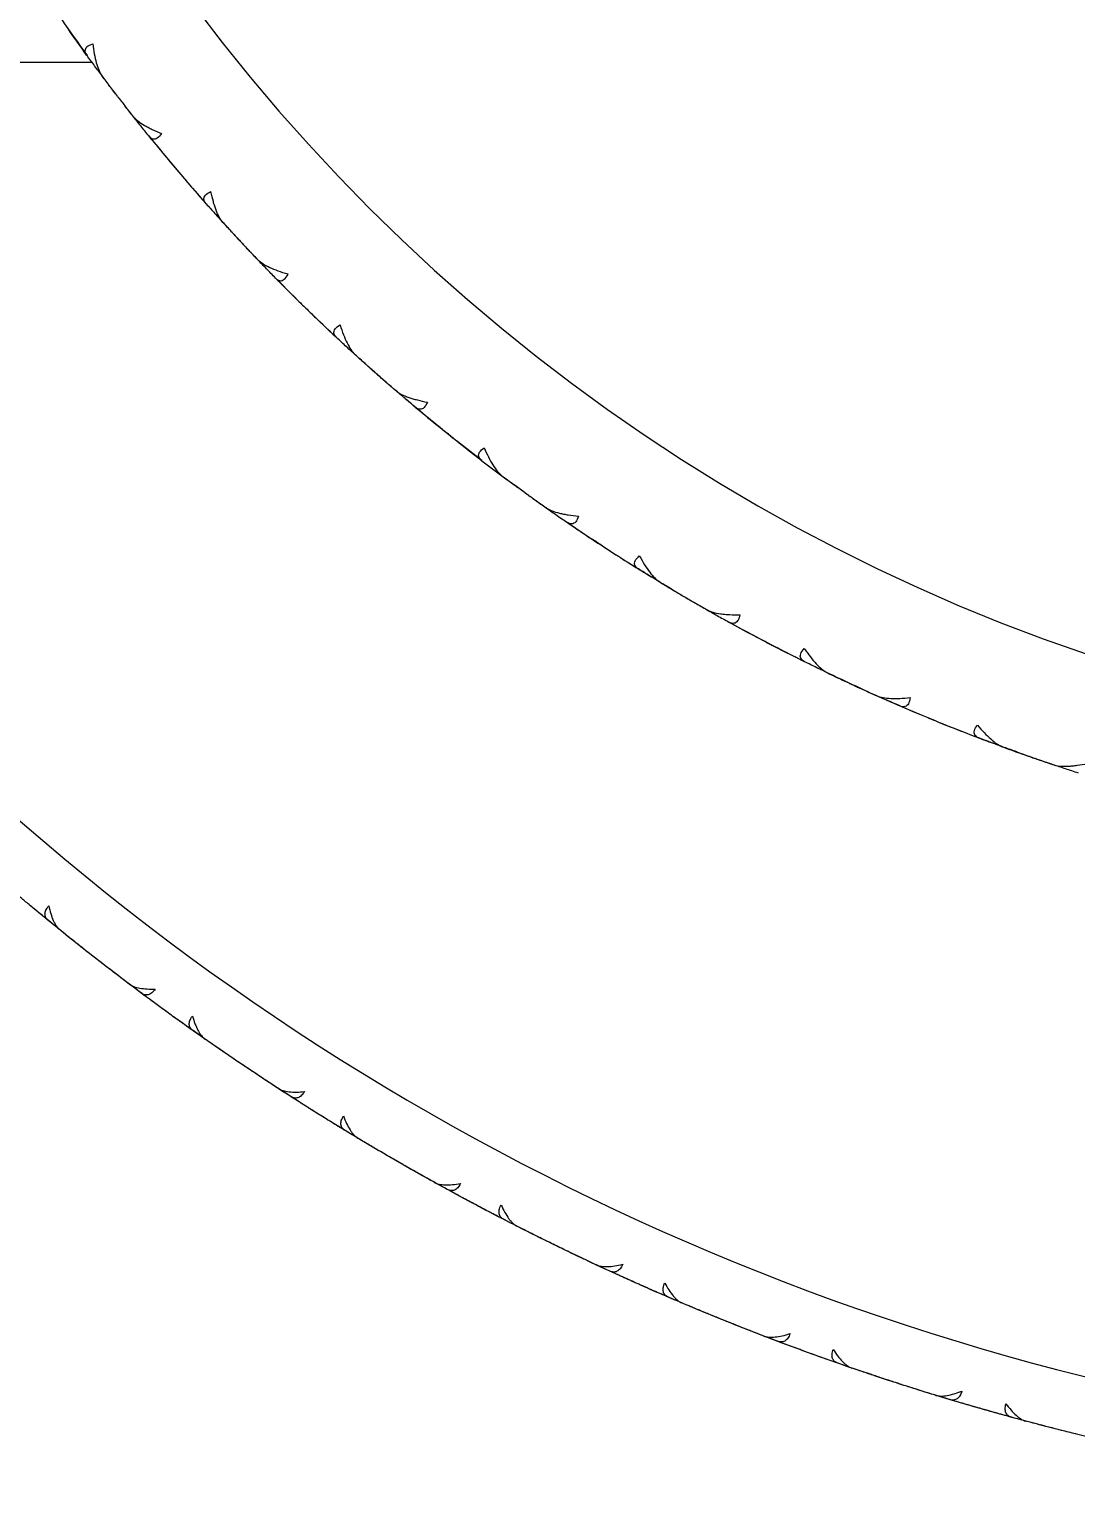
# Model space of a CAD drawing. Extents: x 1661 to 2451, y 0 to 579.
# Drawn here: x 2152.74 to 2161.77, y 502.33 to 514.96 of the extents above; entities that cross this region are included whole.
import ezdxf

# ---------------------------------------------------------------- set-up
doc = ezdxf.new("R2010")
doc.units = 0
doc.header["$LTSCALE"] = 10
doc.header["$MEASUREMENT"] = 0
doc.header["$PDMODE"] = 3
doc.header["$PDSIZE"] = -10
doc.layers.get('0').update_dxf_attribs({"linetype": 'CONTINUOUS'})
doc.layers.get('DEFPOINTS').update_dxf_attribs({"linetype": 'CONTINUOUS'})
doc.layers.add('1', color=7, linetype='CONTINUOUS')
doc.layers.add('2', color=7, linetype='CONTINUOUS', true_color=0xffffff)
doc.styles.add('Daelim Dimension', font='')
doc.styles.get('Daelim Dimension').set_extended_font_data('나눔고딕')
doc.dimstyles.new('DEFAULT', dxfattribs={"dimscale": 2, "dimtxt": 2, "dimasz": 2, "dimexe": 0, "dimexo": 2, "dimgap": 1, "dimtad": 1, "dimdec": 0, "dimzin": 9, "dimdsep": 46, "dimtxsty": 'Daelim Dimension', "dimcen": 0.5, "dimclrd": 5, "dimclre": 5, "dimclrt": 256, "dimadec": 1, "dimazin": 0, "dimtfac": 1, "dimtdec": 0, "dimtix": 1, "dimtmove": 0, "dimatfit": 3, "dimfxl": 1, "dimtolj": 1, "dimtzin": 1, "dimlwd": 9, "dimlwe": 9, "dimarcsym": 0})

# ---------------------------------------------------------------- blocks, each defined once
blk = doc.blocks.new('*D14')
at = {"color": 5, "lineweight": 9, "ltscale": 0.5, "transparency": 16777216}
for p, q in [((2017.276, 520.671), (2017.276, 490.276)), ((2189.649, 520.674), (2189.649, 490.276)), ((2021.276, 492.276), (2185.649, 492.276))]:
    blk.add_line(p, q, dxfattribs=at)
at = {"color": 5, "ltscale": 0.5, "transparency": 16777216}
for points in [[(2021.276, 492.943), (2021.276, 491.609), (2017.276, 492.276)], [(2185.649, 492.943), (2185.649, 491.609), (2189.649, 492.276)]]:
    blk.add_solid(points, dxfattribs=at)
at = {"layer": 'DEFPOINTS', "color": 0, "ltscale": 0.5, "transparency": 16777216}
for p in [(2017.276, 524.671), (2189.649, 524.674), (2189.649, 492.276)]:
    blk.add_point(p, dxfattribs=at)
at = {"color": 7, "ltscale": 0.5, "transparency": 16777216, "insert": (2103.463, 499.67), "char_height": 10, "attachment_point": 5, "style": 'Daelim Dimension'}
blk.add_mtext('\\A1;172', dxfattribs=at)

msp = doc.modelspace()

# ---------------------------------------------------------------- linework, layer by layer
at = {"layer": '1', "color": 7, "linetype": 'Continuous', "lineweight": 13}
msp.add_arc((2167.149, 524.674), 22, 207.2194, 0, dxfattribs=at)
at = {"layer": '1', "color": 7, "linetype": 'Continuous', "lineweight": 18}
for points, degree in [([(2029.472, 514.672), (2153.276, 514.673)], 1), ([(2152.957, 507.215), (2152.883, 507.275), (2152.809, 507.336), (2152.736, 507.397)], 3), ([(2153.247, 506.983), (2153.189, 507.028), (2153.072, 507.121), (2152.957, 507.214), (2152.9, 507.261)], 3), ([(2153.134, 507.072), (2153.123, 507.08), (2153.112, 507.089), (2153.101, 507.098)], 3), ([(2153.297, 506.943), (2153.28, 506.956), (2153.264, 506.969), (2153.247, 506.982)], 3), ([(2153.347, 506.904), (2153.331, 506.917), (2153.314, 506.93), (2153.297, 506.943)], 3), ([(2153.702, 506.635), (2153.642, 506.679), (2153.524, 506.768), (2153.406, 506.859), (2153.347, 506.904)], 3), ([(2153.478, 506.803), (2153.473, 506.808), (2153.467, 506.812), (2153.461, 506.816)], 3), ([(2153.873, 506.508), (2153.782, 506.575), (2153.691, 506.642), (2153.601, 506.71)], 3), ([(2153.924, 506.471), (2153.907, 506.483), (2153.89, 506.496), (2153.873, 506.508)], 3), ([(2153.976, 506.433), (2153.959, 506.446), (2153.941, 506.458), (2153.924, 506.471)], 3), ([(2154.209, 506.267), (2154.131, 506.322), (2154.053, 506.377), (2153.976, 506.433)], 3), ([(2154.515, 506.056), (2154.453, 506.098), (2154.331, 506.182), (2154.21, 506.267), (2154.149, 506.31)], 3), ([(2154.396, 506.137), (2154.385, 506.145), (2154.373, 506.153), (2154.362, 506.161)], 3), ([(2154.568, 506.02), (2154.55, 506.032), (2154.533, 506.044), (2154.515, 506.056)], 3), ([(2154.62, 505.985), (2154.603, 505.997), (2154.585, 506.008), (2154.568, 506.02)], 3), ([(2154.993, 505.74), (2154.93, 505.78), (2154.806, 505.861), (2154.682, 505.943), (2154.621, 505.985)], 3), ([(2154.758, 505.893), (2154.752, 505.897), (2154.746, 505.901), (2154.74, 505.905)], 3), ([(2155.172, 505.626), (2155.077, 505.686), (2154.982, 505.747), (2154.887, 505.809)], 3), ([(2155.226, 505.592), (2155.208, 505.604), (2155.19, 505.615), (2155.173, 505.626)], 3), ([(2155.28, 505.559), (2155.262, 505.57), (2155.244, 505.581), (2155.226, 505.592)], 3), ([(2155.524, 505.409), (2155.443, 505.459), (2155.361, 505.508), (2155.28, 505.559)], 3), ([(2155.844, 505.22), (2155.78, 505.257), (2155.652, 505.332), (2155.525, 505.409), (2155.462, 505.447)], 3), ([(2155.72, 505.293), (2155.708, 505.3), (2155.696, 505.307), (2155.684, 505.314)], 3), ([(2155.899, 505.188), (2155.881, 505.199), (2155.863, 505.209), (2155.845, 505.22)], 3), ([(2155.955, 505.156), (2155.936, 505.167), (2155.918, 505.177), (2155.899, 505.188)], 3), ([(2156.343, 504.939), (2156.278, 504.974), (2156.148, 505.046), (2156.019, 505.119), (2155.955, 505.156)], 3), ([(2156.099, 505.074), (2156.092, 505.078), (2156.086, 505.082), (2156.08, 505.085)], 3), ([(2156.53, 504.837), (2156.431, 504.89), (2156.332, 504.944), (2156.233, 504.999)], 3), ([(2156.586, 504.807), (2156.568, 504.817), (2156.549, 504.827), (2156.53, 504.837)], 3), ([(2156.643, 504.777), (2156.624, 504.787), (2156.605, 504.797), (2156.586, 504.807)], 3), ([(2156.897, 504.645), (2156.812, 504.689), (2156.727, 504.733), (2156.643, 504.777)], 3), ([(2157.229, 504.479), (2157.162, 504.511), (2157.029, 504.578), (2156.897, 504.645), (2156.831, 504.679)], 3), ([(2157.1, 504.542), (2157.088, 504.549), (2157.075, 504.555), (2157.063, 504.561)], 3), ([(2157.286, 504.451), (2157.267, 504.46), (2157.248, 504.469), (2157.229, 504.479)], 3), ([(2157.343, 504.423), (2157.324, 504.432), (2157.305, 504.441), (2157.286, 504.451)], 3), ([(2157.746, 504.233), (2157.679, 504.264), (2157.544, 504.326), (2157.41, 504.39), (2157.343, 504.423)], 3), ([(2157.493, 504.351), (2157.486, 504.354), (2157.48, 504.357), (2157.473, 504.361)], 3), ([(2157.94, 504.145), (2157.837, 504.191), (2157.734, 504.238), (2157.632, 504.286)], 3), ([(2157.998, 504.119), (2157.979, 504.127), (2157.959, 504.136), (2157.94, 504.145)], 3), ([(2158.056, 504.093), (2158.037, 504.102), (2158.017, 504.11), (2157.998, 504.119)], 3), ([(2158.319, 503.979), (2158.231, 504.016), (2158.143, 504.054), (2158.056, 504.093)], 3), ([(2158.662, 503.836), (2158.593, 503.864), (2158.456, 503.921), (2158.319, 503.979), (2158.251, 504.008)], 3), ([(2158.529, 503.891), (2158.516, 503.896), (2158.503, 503.901), (2158.49, 503.907)], 3), ([(2158.721, 503.812), (2158.701, 503.82), (2158.682, 503.828), (2158.662, 503.836)], 3), ([(2158.78, 503.788), (2158.76, 503.796), (2158.74, 503.804), (2158.721, 503.812)], 3), ([(2159.195, 503.627), (2159.125, 503.653), (2158.987, 503.706), (2158.849, 503.761), (2158.78, 503.788)], 3), ([(2158.934, 503.727), (2158.927, 503.73), (2158.92, 503.732), (2158.914, 503.735)], 3), ([(2159.394, 503.552), (2159.288, 503.591), (2159.183, 503.631), (2159.077, 503.671)], 3), ([(2159.454, 503.53), (2159.434, 503.538), (2159.414, 503.545), (2159.394, 503.552)], 3), ([(2159.514, 503.509), (2159.494, 503.516), (2159.474, 503.523), (2159.454, 503.53)], 3), ([(2159.784, 503.413), (2159.694, 503.445), (2159.604, 503.476), (2159.514, 503.509)], 3), ([(2160.136, 503.295), (2160.066, 503.318), (2159.925, 503.365), (2159.784, 503.413), (2159.714, 503.438)], 3), ([(2160, 503.34), (2159.986, 503.344), (2159.973, 503.349), (2159.96, 503.353)], 3), ([(2160.197, 503.275), (2160.176, 503.281), (2160.156, 503.288), (2160.136, 503.294)], 3), ([(2160.257, 503.255), (2160.237, 503.262), (2160.217, 503.268), (2160.197, 503.275)], 3), ([(2160.682, 503.123), (2160.611, 503.144), (2160.469, 503.188), (2160.328, 503.232), (2160.257, 503.255)], 3), ([(2160.415, 503.205), (2160.408, 503.207), (2160.401, 503.209), (2160.394, 503.212)], 3), ([(2160.886, 503.063), (2160.778, 503.094), (2160.67, 503.126), (2160.562, 503.159)], 3), ([(2160.948, 503.045), (2160.927, 503.051), (2160.907, 503.057), (2160.887, 503.063)], 3), ([(2161.009, 503.028), (2160.988, 503.034), (2160.968, 503.039), (2160.948, 503.045)], 3), ([(2161.285, 502.951), (2161.193, 502.976), (2161.101, 503.002), (2161.009, 503.028)], 3), ([(2161.644, 502.857), (2161.572, 502.876), (2161.429, 502.913), (2161.285, 502.951), (2161.214, 502.971)], 3), ([(2161.505, 502.893), (2161.492, 502.897), (2161.478, 502.9), (2161.465, 502.904)], 3), ([(2161.706, 502.842), (2161.686, 502.847), (2161.665, 502.852), (2161.645, 502.857)], 3), ([(2161.768, 502.827), (2161.747, 502.832), (2161.727, 502.837), (2161.706, 502.842)], 3)]:
    msp.add_open_spline(points, degree=degree, dxfattribs=at)
for points, weights in [([(2152.9, 507.261), (2152.686, 507.436), (2152.476, 507.617)], [1, 0.9999245188, 1]), ([(2153.6, 506.711), (2153.295, 506.941), (2152.999, 507.181)], [1, 0.999856305361, 1]), ([(2154.149, 506.31), (2153.923, 506.469), (2153.702, 506.635)], [1, 0.9999245188, 1]), ([(2154.886, 505.81), (2154.566, 506.018), (2154.253, 506.236)], [1, 0.999856305361, 1]), ([(2155.462, 505.447), (2155.225, 505.591), (2154.993, 505.74)], [1, 0.9999245188, 1]), ([(2156.231, 505), (2155.898, 505.185), (2155.571, 505.381)], [1, 0.999856305361, 1]), ([(2156.831, 504.679), (2156.586, 504.806), (2156.343, 504.939)], [1, 0.9999245188, 1]), ([(2157.63, 504.286), (2157.285, 504.448), (2156.945, 504.621)], [1, 0.999856305361, 1]), ([(2158.251, 504.008), (2157.997, 504.117), (2157.746, 504.233)], [1, 0.9999245188, 1]), ([(2159.076, 503.672), (2158.72, 503.809), (2158.368, 503.958)], [1, 0.999856305361, 1]), ([(2159.714, 503.438), (2159.453, 503.529), (2159.195, 503.627)], [1, 0.9999245188, 1]), ([(2160.56, 503.16), (2160.196, 503.272), (2159.835, 503.396)], [1, 0.999856305361, 1]), ([(2161.214, 502.971), (2160.947, 503.044), (2160.682, 503.123)], [1, 0.9999245188, 1]), ([(2162.077, 502.753), (2161.705, 502.839), (2161.337, 502.937)], [1, 0.999856305361, 1])]:
    msp.add_rational_spline(points, weights, degree=2, dxfattribs=at)
for points, knots in [([(2152.9, 507.261), (2152.89, 507.269), (2152.883, 507.277), (2152.876, 507.291), (2152.874, 507.296), (2152.872, 507.306), (2152.871, 507.311), (2152.871, 507.327), (2152.874, 507.338), (2152.882, 507.356), (2152.885, 507.362), (2152.893, 507.375), (2152.898, 507.381), (2152.904, 507.387)], [0, 0, 0, 0, 0.25, 0.25, 0.375, 0.375, 0.5, 0.5, 0.75, 0.75, 0.875, 0.875, 1, 1, 1, 1]), ([(2152.904, 507.387), (2152.909, 507.363), (2152.915, 507.341), (2152.928, 507.299), (2152.935, 507.279), (2152.947, 507.253), (2152.951, 507.244), (2152.959, 507.228), (2152.964, 507.221), (2152.978, 507.201), (2152.988, 507.189), (2152.999, 507.181)], [0, 0, 0, 0, 0.25, 0.25, 0.5, 0.5, 0.625, 0.625, 0.75, 0.75, 1, 1, 1, 1]), ([(2153.6, 506.711), (2153.611, 506.703), (2153.624, 506.696), (2153.654, 506.684), (2153.672, 506.68), (2153.71, 506.673), (2153.731, 506.671), (2153.775, 506.668), (2153.799, 506.668), (2153.823, 506.669)], [0, 0, 0, 0, 0.25, 0.25, 0.5, 0.5, 0.75, 0.75, 1, 1, 1, 1]), ([(2153.823, 506.669), (2153.813, 506.655), (2153.803, 506.644), (2153.788, 506.632), (2153.783, 506.629), (2153.772, 506.623), (2153.767, 506.621), (2153.752, 506.617), (2153.741, 506.617), (2153.726, 506.621), (2153.721, 506.623), (2153.711, 506.628), (2153.706, 506.631), (2153.702, 506.635)], [0, 0, 0, 0, 0.25, 0.25, 0.375, 0.375, 0.5, 0.5, 0.75, 0.75, 0.875, 0.875, 1, 1, 1, 1]), ([(2154.149, 506.31), (2154.139, 506.316), (2154.132, 506.324), (2154.123, 506.337), (2154.121, 506.342), (2154.118, 506.352), (2154.117, 506.357), (2154.116, 506.373), (2154.118, 506.385), (2154.125, 506.403), (2154.127, 506.409), (2154.135, 506.422), (2154.139, 506.429), (2154.144, 506.436)], [0, 0, 0, 0, 0.25, 0.25, 0.375, 0.375, 0.5, 0.5, 0.75, 0.75, 0.875, 0.875, 1, 1, 1, 1]), ([(2154.144, 506.436), (2154.151, 506.412), (2154.158, 506.39), (2154.174, 506.349), (2154.183, 506.33), (2154.196, 506.304), (2154.201, 506.296), (2154.211, 506.281), (2154.216, 506.274), (2154.231, 506.255), (2154.242, 506.244), (2154.253, 506.236)], [0, 0, 0, 0, 0.25, 0.25, 0.5, 0.5, 0.625, 0.625, 0.75, 0.75, 1, 1, 1, 1]), ([(2154.886, 505.81), (2154.897, 505.802), (2154.911, 505.796), (2154.942, 505.787), (2154.96, 505.784), (2154.999, 505.779), (2155.02, 505.779), (2155.064, 505.779), (2155.087, 505.781), (2155.112, 505.783)], [0, 0, 0, 0, 0.25, 0.25, 0.5, 0.5, 0.75, 0.75, 1, 1, 1, 1]), ([(2155.112, 505.783), (2155.103, 505.769), (2155.093, 505.757), (2155.079, 505.744), (2155.074, 505.74), (2155.064, 505.734), (2155.059, 505.732), (2155.044, 505.727), (2155.033, 505.726), (2155.018, 505.729), (2155.013, 505.73), (2155.003, 505.735), (2154.998, 505.737), (2154.993, 505.74)], [0, 0, 0, 0, 0.25, 0.25, 0.375, 0.375, 0.5, 0.5, 0.75, 0.75, 0.875, 0.875, 1, 1, 1, 1]), ([(2155.462, 505.447), (2155.451, 505.454), (2155.443, 505.461), (2155.434, 505.473), (2155.432, 505.478), (2155.428, 505.488), (2155.426, 505.493), (2155.424, 505.509), (2155.425, 505.52), (2155.431, 505.539), (2155.433, 505.545), (2155.44, 505.559), (2155.443, 505.566), (2155.448, 505.573)], [0, 0, 0, 0, 0.25, 0.25, 0.375, 0.375, 0.5, 0.5, 0.75, 0.75, 0.875, 0.875, 1, 1, 1, 1]), ([(2155.448, 505.573), (2155.456, 505.55), (2155.465, 505.528), (2155.484, 505.488), (2155.494, 505.47), (2155.509, 505.446), (2155.515, 505.438), (2155.525, 505.423), (2155.531, 505.417), (2155.548, 505.398), (2155.559, 505.389), (2155.571, 505.381)], [0, 0, 0, 0, 0.25, 0.25, 0.5, 0.5, 0.625, 0.625, 0.75, 0.75, 1, 1, 1, 1]), ([(2156.231, 505), (2156.243, 504.993), (2156.257, 504.988), (2156.289, 504.981), (2156.307, 504.979), (2156.346, 504.978), (2156.367, 504.978), (2156.411, 504.982), (2156.434, 504.985), (2156.459, 504.989)], [0, 0, 0, 0, 0.25, 0.25, 0.5, 0.5, 0.75, 0.75, 1, 1, 1, 1]), ([(2156.459, 504.989), (2156.451, 504.974), (2156.442, 504.962), (2156.429, 504.948), (2156.424, 504.944), (2156.415, 504.937), (2156.41, 504.935), (2156.395, 504.929), (2156.385, 504.927), (2156.369, 504.929), (2156.364, 504.93), (2156.354, 504.933), (2156.348, 504.936), (2156.343, 504.939)], [0, 0, 0, 0, 0.25, 0.25, 0.375, 0.375, 0.5, 0.5, 0.75, 0.75, 0.875, 0.875, 1, 1, 1, 1]), ([(2156.831, 504.679), (2156.821, 504.684), (2156.812, 504.691), (2156.802, 504.703), (2156.799, 504.707), (2156.795, 504.717), (2156.793, 504.722), (2156.79, 504.737), (2156.79, 504.749), (2156.794, 504.768), (2156.796, 504.775), (2156.801, 504.789), (2156.805, 504.796), (2156.809, 504.803)], [0, 0, 0, 0, 0.25, 0.25, 0.375, 0.375, 0.5, 0.5, 0.75, 0.75, 0.875, 0.875, 1, 1, 1, 1]), ([(2156.809, 504.803), (2156.819, 504.781), (2156.829, 504.76), (2156.851, 504.721), (2156.862, 504.704), (2156.879, 504.68), (2156.885, 504.673), (2156.897, 504.659), (2156.903, 504.653), (2156.92, 504.636), (2156.933, 504.627), (2156.945, 504.621)], [0, 0, 0, 0, 0.25, 0.25, 0.5, 0.5, 0.625, 0.625, 0.75, 0.75, 1, 1, 1, 1]), ([(2157.63, 504.286), (2157.643, 504.281), (2157.657, 504.277), (2157.69, 504.272), (2157.707, 504.271), (2157.746, 504.272), (2157.767, 504.274), (2157.811, 504.281), (2157.834, 504.286), (2157.858, 504.292)], [0, 0, 0, 0, 0.25, 0.25, 0.5, 0.5, 0.75, 0.75, 1, 1, 1, 1]), ([(2157.858, 504.292), (2157.851, 504.276), (2157.843, 504.264), (2157.831, 504.248), (2157.827, 504.244), (2157.818, 504.237), (2157.813, 504.234), (2157.798, 504.226), (2157.788, 504.224), (2157.773, 504.225), (2157.767, 504.226), (2157.757, 504.228), (2157.751, 504.23), (2157.746, 504.233)], [0, 0, 0, 0, 0.25, 0.25, 0.375, 0.375, 0.5, 0.5, 0.75, 0.75, 0.875, 0.875, 1, 1, 1, 1]), ([(2158.251, 504.008), (2158.24, 504.013), (2158.231, 504.019), (2158.22, 504.03), (2158.217, 504.034), (2158.212, 504.043), (2158.21, 504.048), (2158.206, 504.063), (2158.205, 504.075), (2158.208, 504.094), (2158.209, 504.101), (2158.214, 504.115), (2158.217, 504.123), (2158.22, 504.13)], [0, 0, 0, 0, 0.25, 0.25, 0.375, 0.375, 0.5, 0.5, 0.75, 0.75, 0.875, 0.875, 1, 1, 1, 1]), ([(2158.22, 504.13), (2158.232, 504.109), (2158.244, 504.088), (2158.268, 504.052), (2158.28, 504.035), (2158.299, 504.013), (2158.305, 504.006), (2158.318, 503.993), (2158.324, 503.987), (2158.343, 503.971), (2158.356, 503.963), (2158.368, 503.958)], [0, 0, 0, 0, 0.25, 0.25, 0.5, 0.5, 0.625, 0.625, 0.75, 0.75, 1, 1, 1, 1]), ([(2159.076, 503.672), (2159.088, 503.667), (2159.103, 503.664), (2159.136, 503.662), (2159.154, 503.662), (2159.193, 503.666), (2159.213, 503.669), (2159.256, 503.679), (2159.279, 503.685), (2159.302, 503.693)], [0, 0, 0, 0, 0.25, 0.25, 0.5, 0.5, 0.75, 0.75, 1, 1, 1, 1]), ([(2159.302, 503.693), (2159.297, 503.677), (2159.29, 503.664), (2159.278, 503.648), (2159.274, 503.644), (2159.266, 503.635), (2159.261, 503.632), (2159.247, 503.624), (2159.238, 503.621), (2159.222, 503.621), (2159.217, 503.621), (2159.206, 503.623), (2159.2, 503.624), (2159.195, 503.627)], [0, 0, 0, 0, 0.25, 0.25, 0.375, 0.375, 0.5, 0.5, 0.75, 0.75, 0.875, 0.875, 1, 1, 1, 1]), ([(2159.714, 503.438), (2159.703, 503.441), (2159.694, 503.447), (2159.682, 503.457), (2159.679, 503.461), (2159.673, 503.47), (2159.671, 503.474), (2159.665, 503.49), (2159.664, 503.501), (2159.665, 503.52), (2159.666, 503.527), (2159.67, 503.542), (2159.672, 503.55), (2159.675, 503.557)], [0, 0, 0, 0, 0.25, 0.25, 0.375, 0.375, 0.5, 0.5, 0.75, 0.75, 0.875, 0.875, 1, 1, 1, 1]), ([(2159.675, 503.557), (2159.688, 503.537), (2159.701, 503.517), (2159.728, 503.482), (2159.741, 503.467), (2159.761, 503.446), (2159.768, 503.439), (2159.782, 503.427), (2159.789, 503.422), (2159.809, 503.407), (2159.822, 503.4), (2159.835, 503.396)], [0, 0, 0, 0, 0.25, 0.25, 0.5, 0.5, 0.625, 0.625, 0.75, 0.75, 1, 1, 1, 1]), ([(2160.56, 503.16), (2160.573, 503.156), (2160.588, 503.154), (2160.621, 503.154), (2160.639, 503.155), (2160.677, 503.162), (2160.698, 503.167), (2160.74, 503.18), (2160.762, 503.188), (2160.785, 503.197)], [0, 0, 0, 0, 0.25, 0.25, 0.5, 0.5, 0.75, 0.75, 1, 1, 1, 1]), ([(2160.785, 503.197), (2160.78, 503.181), (2160.775, 503.167), (2160.764, 503.15), (2160.761, 503.145), (2160.753, 503.137), (2160.748, 503.133), (2160.735, 503.124), (2160.725, 503.121), (2160.71, 503.119), (2160.705, 503.119), (2160.694, 503.12), (2160.688, 503.121), (2160.682, 503.123)], [0, 0, 0, 0, 0.25, 0.25, 0.375, 0.375, 0.5, 0.5, 0.75, 0.75, 0.875, 0.875, 1, 1, 1, 1]), ([(2161.214, 502.971), (2161.202, 502.974), (2161.192, 502.978), (2161.18, 502.988), (2161.177, 502.992), (2161.17, 503), (2161.168, 503.004), (2161.161, 503.019), (2161.159, 503.03), (2161.159, 503.05), (2161.16, 503.057), (2161.162, 503.072), (2161.164, 503.079), (2161.166, 503.087)], [0, 0, 0, 0, 0.25, 0.25, 0.375, 0.375, 0.5, 0.5, 0.75, 0.75, 0.875, 0.875, 1, 1, 1, 1]), ([(2161.166, 503.087), (2161.181, 503.068), (2161.195, 503.049), (2161.224, 503.016), (2161.239, 503.001), (2161.26, 502.982), (2161.267, 502.976), (2161.282, 502.965), (2161.289, 502.96), (2161.31, 502.947), (2161.324, 502.941), (2161.337, 502.937)], [0, 0, 0, 0, 0.25, 0.25, 0.5, 0.5, 0.625, 0.625, 0.75, 0.75, 1, 1, 1, 1])]:
    msp.add_open_spline(points, degree=3, knots=knots, dxfattribs=at)
at = {"layer": '2', "color": 7, "linetype": 'Continuous', "lineweight": 18}
msp.add_line((2161.47, 508.642), (2161.472, 508.642), dxfattribs=at)
at = {"layer": '2', "color": 7, "linetype": 'Continuous', "lineweight": 13}
msp.add_arc((2166.989, 524.722), 16, 90, 270, dxfattribs=at)
at = {"layer": '2', "color": 7, "linetype": 'Continuous', "lineweight": 18, "extrusion": (-1.609e-06, -1.0612e-06, 1)}
msp.add_arc((2166.989, 524.722, -0.004), 17, 213.4064, 215.9936, dxfattribs=at)
at = {"layer": '2', "color": 7, "linetype": 'Continuous', "lineweight": 18, "extrusion": (-1.50351e-06, -1.21519e-06, 1)}
msp.add_arc((2166.989, 524.722, -0.004), 17, 218.9464, 221.5336, dxfattribs=at)
at = {"layer": '2', "color": 7, "linetype": 'Continuous', "lineweight": 18}
for start, end in [(224.4864, 226.9736), (230.0264, 232.5136), (235.5664, 238.0536), (241.1064, 243.5936), (246.6464, 249.1336)]:
    msp.add_arc((2166.989, 524.722), 17, start, end, dxfattribs=at)
for points in [[(2153.231, 514.735), (2153.177, 514.809), (2153.125, 514.884), (2153.073, 514.958)], [(2153.234, 514.731), (2153.223, 514.746), (2153.213, 514.774), (2153.23, 514.809), (2153.263, 514.826), (2153.284, 514.833)], [(2153.432, 514.464), (2153.41, 514.494), (2153.366, 514.553), (2153.3, 514.642), (2153.256, 514.701), (2153.234, 514.731)], [(2153.496, 514.38), (2153.475, 514.408), (2153.453, 514.436), (2153.432, 514.464)], [(2153.496, 514.38), (2153.518, 514.352), (2153.539, 514.324), (2153.561, 514.296)], [(2153.767, 514.036), (2153.744, 514.065), (2153.698, 514.122), (2153.629, 514.209), (2153.584, 514.267), (2153.561, 514.296)], [(2153.878, 514.058), (2153.866, 514.039), (2153.841, 514.012), (2153.803, 514.004), (2153.779, 514.021), (2153.767, 514.036)], [(2153.944, 513.821), (2153.967, 513.794), (2153.989, 513.767), (2154.012, 513.74)], [(2154.012, 513.74), (2154.034, 513.713), (2154.057, 513.687), (2154.08, 513.66)], [(2154.08, 513.66), (2154.137, 513.594), (2154.194, 513.528), (2154.252, 513.463)], [(2154.263, 513.45), (2154.251, 513.464), (2154.237, 513.491), (2154.252, 513.527), (2154.282, 513.547), (2154.303, 513.556)], [(2154.263, 513.45), (2154.288, 513.422), (2154.337, 513.367), (2154.411, 513.285), (2154.461, 513.231), (2154.486, 513.204)], [(2154.486, 513.203), (2154.51, 513.178), (2154.534, 513.152), (2154.558, 513.126)], [(2154.558, 513.126), (2154.582, 513.1), (2154.606, 513.074), (2154.63, 513.049)], [(2154.861, 512.809), (2154.835, 512.836), (2154.783, 512.889), (2154.706, 512.968), (2154.655, 513.022), (2154.63, 513.049)], [(2154.861, 512.809), (2154.874, 512.796), (2154.9, 512.781), (2154.936, 512.793), (2154.959, 512.822), (2154.969, 512.842)], [(2155.057, 512.612), (2155.082, 512.588), (2155.107, 512.563), (2155.133, 512.539)], [(2155.133, 512.539), (2155.158, 512.514), (2155.183, 512.49), (2155.208, 512.465)], [(2155.389, 512.294), (2155.375, 512.307), (2155.36, 512.333), (2155.37, 512.37), (2155.399, 512.393), (2155.418, 512.404)], [(2155.645, 512.06), (2155.616, 512.086), (2155.559, 512.137), (2155.474, 512.215), (2155.417, 512.268), (2155.389, 512.294)], [(2155.724, 511.99), (2155.698, 512.013), (2155.671, 512.036), (2155.645, 512.06)], [(2155.646, 512.059), (2155.65, 512.056), (2155.653, 512.053), (2155.657, 512.05)], [(2155.804, 511.92), (2155.777, 511.943), (2155.751, 511.966), (2155.724, 511.99)], [(2155.735, 511.98), (2155.745, 511.971), (2155.755, 511.962), (2155.765, 511.954)], [(2156.067, 511.694), (2156.038, 511.719), (2155.979, 511.769), (2155.891, 511.844), (2155.833, 511.894), (2155.804, 511.92)], [(2155.823, 511.903), (2155.82, 511.906), (2155.817, 511.908), (2155.814, 511.911)], [(2156.172, 511.737), (2156.164, 511.716), (2156.144, 511.685), (2156.109, 511.67), (2156.082, 511.682), (2156.067, 511.694)], [(2156.271, 511.526), (2156.275, 511.523), (2156.279, 511.52), (2156.283, 511.517)], [(2156.353, 511.46), (2156.325, 511.482), (2156.298, 511.504), (2156.271, 511.526)], [(2156.435, 511.395), (2156.407, 511.416), (2156.38, 511.438), (2156.353, 511.46)], [(2156.364, 511.451), (2156.374, 511.443), (2156.384, 511.435), (2156.394, 511.427)], [(2156.642, 511.233), (2156.572, 511.287), (2156.503, 511.341), (2156.435, 511.394)], [(2156.643, 511.232), (2156.628, 511.244), (2156.61, 511.268), (2156.617, 511.306), (2156.644, 511.331), (2156.662, 511.344)], [(2156.643, 511.232), (2156.674, 511.209), (2156.735, 511.162), (2156.827, 511.093), (2156.889, 511.047), (2156.92, 511.024)], [(2157.006, 510.962), (2156.977, 510.982), (2156.949, 511.003), (2156.92, 511.024)], [(2156.921, 511.024), (2156.925, 511.02), (2156.929, 511.017), (2156.933, 511.014)], [(2157.006, 510.962), (2157.034, 510.941), (2157.063, 510.921), (2157.091, 510.9)], [(2157.018, 510.953), (2157.028, 510.946), (2157.038, 510.939), (2157.048, 510.931)], [(2157.092, 510.9), (2157.123, 510.877), (2157.186, 510.833), (2157.281, 510.766), (2157.344, 510.722), (2157.376, 510.701)], [(2157.476, 510.753), (2157.47, 510.732), (2157.454, 510.699), (2157.42, 510.68), (2157.391, 510.69), (2157.376, 510.701)], [(2157.397, 510.686), (2157.463, 510.641), (2157.529, 510.597), (2157.594, 510.553)], [(2157.595, 510.553), (2157.599, 510.55), (2157.604, 510.547), (2157.608, 510.544)], [(2157.683, 510.495), (2157.653, 510.515), (2157.624, 510.534), (2157.595, 510.553)], [(2157.683, 510.495), (2157.712, 510.476), (2157.741, 510.457), (2157.77, 510.438)], [(2157.695, 510.487), (2157.706, 510.48), (2157.717, 510.473), (2157.729, 510.465)], [(2157.994, 510.297), (2157.978, 510.307), (2157.957, 510.329), (2157.961, 510.367), (2157.985, 510.395), (2158.001, 510.41)], [(2158.29, 510.116), (2158.257, 510.136), (2158.191, 510.175), (2158.092, 510.236), (2158.026, 510.276), (2157.994, 510.297)], [(2158.291, 510.116), (2158.321, 510.098), (2158.351, 510.08), (2158.381, 510.062)], [(2158.291, 510.115), (2158.296, 510.113), (2158.3, 510.11), (2158.304, 510.108)], [(2158.381, 510.062), (2158.411, 510.045), (2158.441, 510.027), (2158.472, 510.009)], [(2158.394, 510.055), (2158.405, 510.048), (2158.417, 510.041), (2158.428, 510.035)], [(2158.472, 510.009), (2158.506, 509.99), (2158.573, 509.951), (2158.673, 509.894), (2158.741, 509.857), (2158.775, 509.838)], [(2158.869, 509.9), (2158.865, 509.878), (2158.852, 509.844), (2158.82, 509.822), (2158.791, 509.829), (2158.775, 509.838)], [(2158.797, 509.826), (2158.867, 509.787), (2158.936, 509.75), (2159.006, 509.713)], [(2159.007, 509.712), (2159.012, 509.71), (2159.016, 509.707), (2159.021, 509.705)], [(2159.099, 509.663), (2159.069, 509.679), (2159.038, 509.696), (2159.008, 509.712)], [(2159.099, 509.663), (2159.13, 509.647), (2159.161, 509.631), (2159.192, 509.615)], [(2159.113, 509.656), (2159.123, 509.651), (2159.134, 509.645), (2159.145, 509.64)], [(2159.405, 509.507), (2159.334, 509.543), (2159.263, 509.578), (2159.193, 509.615)], [(2159.428, 509.496), (2159.411, 509.504), (2159.389, 509.524), (2159.389, 509.563), (2159.41, 509.593), (2159.425, 509.609)], [(2159.74, 509.345), (2159.706, 509.361), (2159.636, 509.394), (2159.532, 509.444), (2159.463, 509.478), (2159.428, 509.496)], [(2159.742, 509.344), (2159.747, 509.342), (2159.751, 509.339), (2159.756, 509.337)], [(2159.836, 509.3), (2159.805, 509.314), (2159.774, 509.329), (2159.742, 509.344)], [(2159.931, 509.256), (2159.899, 509.271), (2159.868, 509.285), (2159.836, 509.3)], [(2159.85, 509.293), (2159.862, 509.288), (2159.873, 509.283), (2159.885, 509.277)], [(2159.933, 509.255), (2159.968, 509.239), (2160.038, 509.208), (2160.144, 509.161), (2160.214, 509.13), (2160.25, 509.115)], [(2160.338, 509.186), (2160.336, 509.163), (2160.326, 509.128), (2160.297, 509.103), (2160.267, 509.107), (2160.25, 509.115)], [(2160.494, 509.011), (2160.499, 509.009), (2160.503, 509.008), (2160.508, 509.006)], [(2160.494, 509.011), (2160.526, 508.998), (2160.558, 508.985), (2160.59, 508.972)], [(2160.59, 508.972), (2160.622, 508.959), (2160.654, 508.946), (2160.686, 508.933)], [(2160.604, 508.966), (2160.616, 508.961), (2160.629, 508.956), (2160.641, 508.951)], [(2160.933, 508.837), (2160.916, 508.844), (2160.892, 508.861), (2160.888, 508.9), (2160.906, 508.932), (2160.92, 508.949)], [(2161.259, 508.717), (2161.223, 508.73), (2161.15, 508.756), (2161.042, 508.796), (2160.97, 508.823), (2160.933, 508.837)], [(2161.259, 508.717), (2161.292, 508.705), (2161.325, 508.693), (2161.359, 508.681)], [(2161.261, 508.716), (2161.266, 508.714), (2161.27, 508.712), (2161.275, 508.711)], [(2161.359, 508.681), (2161.392, 508.67), (2161.425, 508.658), (2161.459, 508.647)], [(2161.373, 508.676), (2161.384, 508.672), (2161.396, 508.668), (2161.408, 508.664)], [(2161.459, 508.646), (2161.495, 508.634), (2161.568, 508.609), (2161.678, 508.573), (2161.751, 508.549), (2161.788, 508.537)]]:
    msp.add_open_spline(points, degree=3, dxfattribs=at)
for points, knots in [([(2153.284, 514.833), (2153.288, 514.802), (2153.292, 514.773), (2153.302, 514.718), (2153.308, 514.692), (2153.32, 514.646), (2153.327, 514.625), (2153.343, 514.588), (2153.351, 514.572), (2153.36, 514.56)], [0, 0, 0, 0, 0.25, 0.25, 0.5, 0.5, 0.75, 0.75, 1, 1, 1, 1]), ([(2153.635, 514.202), (2153.644, 514.19), (2153.657, 514.178), (2153.688, 514.154), (2153.706, 514.142), (2153.738, 514.123), (2153.749, 514.117), (2153.772, 514.105), (2153.784, 514.099), (2153.822, 514.081), (2153.849, 514.069), (2153.878, 514.058)], [0, 0, 0, 0, 0.25, 0.25, 0.5, 0.5, 0.625, 0.625, 0.75, 0.75, 1, 1, 1, 1]), ([(2153.779, 514.021), (2153.784, 514.015), (2153.838, 513.948), (2153.893, 513.882), (2153.944, 513.821)], [0, 0, 0, 0, 0.078831, 1, 1, 1, 1]), ([(2154.405, 513.292), (2154.395, 513.303), (2154.385, 513.318), (2154.366, 513.352), (2154.357, 513.372), (2154.345, 513.406), (2154.34, 513.418), (2154.332, 513.443), (2154.328, 513.456), (2154.317, 513.497), (2154.31, 513.526), (2154.303, 513.556)], [0, 0, 0, 0, 0.25, 0.25, 0.5, 0.5, 0.625, 0.625, 0.75, 0.75, 1, 1, 1, 1]), ([(2154.969, 512.842), (2154.939, 512.851), (2154.911, 512.86), (2154.859, 512.879), (2154.835, 512.888), (2154.791, 512.908), (2154.771, 512.919), (2154.737, 512.94), (2154.723, 512.951), (2154.713, 512.962)], [0, 0, 0, 0, 0.25, 0.25, 0.5, 0.5, 0.75, 0.75, 1, 1, 1, 1]), ([(2154.875, 512.795), (2154.88, 512.79), (2154.94, 512.729), (2155.001, 512.668), (2155.057, 512.612)], [0, 0, 0, 0, 0.074677, 1, 1, 1, 1]), ([(2155.421, 512.265), (2155.406, 512.278), (2155.335, 512.344), (2155.264, 512.411), (2155.208, 512.465)], [0, 0, 0, 0, 0.200069, 1, 1, 1, 1]), ([(2155.418, 512.404), (2155.428, 512.374), (2155.438, 512.346), (2155.458, 512.294), (2155.469, 512.27), (2155.49, 512.227), (2155.501, 512.208), (2155.523, 512.174), (2155.534, 512.161), (2155.545, 512.15)], [0, 0, 0, 0, 0.25, 0.25, 0.5, 0.5, 0.75, 0.75, 1, 1, 1, 1]), ([(2155.905, 511.832), (2155.917, 511.822), (2155.932, 511.812), (2155.967, 511.795), (2155.987, 511.786), (2156.022, 511.774), (2156.034, 511.771), (2156.059, 511.763), (2156.072, 511.76), (2156.113, 511.749), (2156.142, 511.743), (2156.172, 511.737)], [0, 0, 0, 0, 0.25, 0.25, 0.5, 0.5, 0.625, 0.625, 0.75, 0.75, 1, 1, 1, 1]), ([(2156.271, 511.526), (2156.209, 511.576), (2156.112, 511.656), (2156.016, 511.737), (2155.981, 511.767)], [0, 0, 0, 0, 0.634203, 1, 1, 1, 1]), ([(2156.662, 511.344), (2156.674, 511.316), (2156.687, 511.289), (2156.712, 511.239), (2156.724, 511.216), (2156.75, 511.175), (2156.762, 511.157), (2156.788, 511.126), (2156.8, 511.113), (2156.812, 511.104)], [0, 0, 0, 0, 0.25, 0.25, 0.5, 0.5, 0.75, 0.75, 1, 1, 1, 1]), ([(2157.202, 510.822), (2157.214, 510.813), (2157.23, 510.805), (2157.266, 510.791), (2157.287, 510.785), (2157.323, 510.776), (2157.335, 510.773), (2157.361, 510.768), (2157.374, 510.766), (2157.416, 510.76), (2157.445, 510.756), (2157.476, 510.753)], [0, 0, 0, 0, 0.25, 0.25, 0.5, 0.5, 0.625, 0.625, 0.75, 0.75, 1, 1, 1, 1]), ([(2157.771, 510.438), (2157.838, 510.395), (2157.948, 510.325), (2158.06, 510.256), (2158.104, 510.229)], [0, 0, 0, 0, 0.606872, 1, 1, 1, 1]), ([(2158.001, 510.41), (2158.017, 510.382), (2158.032, 510.357), (2158.061, 510.31), (2158.076, 510.289), (2158.105, 510.25), (2158.12, 510.233), (2158.148, 510.205), (2158.161, 510.193), (2158.174, 510.185)], [0, 0, 0, 0, 0.25, 0.25, 0.5, 0.5, 0.75, 0.75, 1, 1, 1, 1]), ([(2158.589, 509.942), (2158.602, 509.934), (2158.619, 509.928), (2158.657, 509.918), (2158.678, 509.913), (2158.714, 509.908), (2158.727, 509.907), (2158.753, 509.904), (2158.767, 509.903), (2158.808, 509.901), (2158.838, 509.9), (2158.869, 509.9)], [0, 0, 0, 0, 0.25, 0.25, 0.5, 0.5, 0.625, 0.625, 0.75, 0.75, 1, 1, 1, 1]), ([(2159.425, 509.609), (2159.443, 509.583), (2159.46, 509.559), (2159.495, 509.515), (2159.511, 509.496), (2159.544, 509.46), (2159.56, 509.445), (2159.591, 509.419), (2159.605, 509.409), (2159.619, 509.402)], [0, 0, 0, 0, 0.25, 0.25, 0.5, 0.5, 0.75, 0.75, 1, 1, 1, 1]), ([(2160.055, 509.2), (2160.069, 509.194), (2160.086, 509.189), (2160.125, 509.182), (2160.147, 509.18), (2160.183, 509.179), (2160.196, 509.178), (2160.222, 509.178), (2160.236, 509.179), (2160.278, 509.18), (2160.307, 509.182), (2160.338, 509.186)], [0, 0, 0, 0, 0.25, 0.25, 0.5, 0.5, 0.625, 0.625, 0.75, 0.75, 1, 1, 1, 1]), ([(2160.493, 509.012), (2160.419, 509.042), (2160.298, 509.093), (2160.178, 509.146), (2160.131, 509.166)], [0, 0, 0, 0, 0.60687, 1, 1, 1, 1]), ([(2160.688, 508.933), (2160.762, 508.903), (2160.884, 508.856), (2161.006, 508.809), (2161.055, 508.791)], [0, 0, 0, 0, 0.60687, 1, 1, 1, 1]), ([(2160.92, 508.949), (2160.94, 508.925), (2160.959, 508.903), (2160.998, 508.863), (2161.016, 508.845), (2161.052, 508.813), (2161.069, 508.799), (2161.103, 508.776), (2161.118, 508.768), (2161.132, 508.762)], [0, 0, 0, 0, 0.25, 0.25, 0.5, 0.5, 0.75, 0.75, 1, 1, 1, 1]), ([(2161.586, 508.603), (2161.601, 508.598), (2161.618, 508.595), (2161.657, 508.592), (2161.679, 508.592), (2161.715, 508.594), (2161.728, 508.595), (2161.754, 508.598), (2161.768, 508.599), (2161.809, 508.605), (2161.839, 508.61), (2161.869, 508.616)], [0, 0, 0, 0, 0.25, 0.25, 0.5, 0.5, 0.625, 0.625, 0.75, 0.75, 1, 1, 1, 1])]:
    msp.add_open_spline(points, degree=3, knots=knots, dxfattribs=at)
for points, weights in [([(2153.36, 514.56), (2153.495, 514.379), (2153.635, 514.202)], [1, 0.999911891438, 1]), ([(2154.713, 512.962), (2154.557, 513.125), (2154.405, 513.292)], [1, 0.999911891415, 1]), ([(2155.545, 512.15), (2155.723, 511.988), (2155.905, 511.832)], [1, 0.999899926244, 1]), ([(2156.812, 511.104), (2157.005, 510.96), (2157.202, 510.822)], [1, 0.999899926285, 1]), ([(2158.174, 510.185), (2158.38, 510.061), (2158.589, 509.942)], [1, 0.99989992624, 1]), ([(2159.619, 509.402), (2159.836, 509.298), (2160.055, 509.2)], [1, 0.999899926246, 1]), ([(2161.132, 508.762), (2161.358, 508.68), (2161.586, 508.603)], [1, 0.99989992624, 1])]:
    msp.add_rational_spline(points, weights, degree=2, dxfattribs=at)

# ---------------------------------------------------------------- dimensions: what is measured, and where the dimension line sits
at = {"color": 5, "ltscale": 0.5}
dim = msp.add_linear_dim(base=(2189.649, 492.276), p1=(2017.276, 524.671), p2=(2189.649, 524.674), dimstyle='DEFAULT', override={"dimtxt": 5, "dimexe": 1, "dimclrt": 7}, dxfattribs=at)
dim.commit()
dim.dimension.update_dxf_attribs({"geometry": '*D14', "text_midpoint": (2103.463, 499.67)})

doc.saveas('drawing.dxf')
